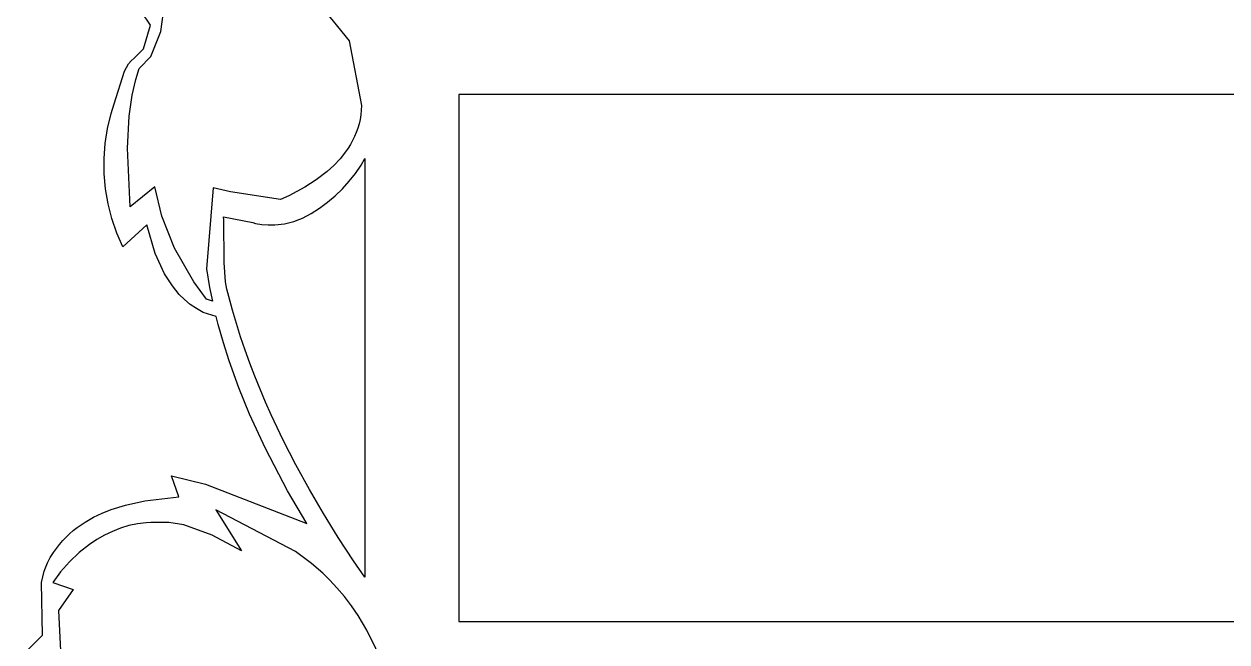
# Model space of a CAD drawing. Extents: x 1245 to 1830, y 1052 to 1456.
# Drawn here: x 1245 to 1427.6, y 1242.6 to 1336.4 of the extents above; entities that cross this region are included whole.
import ezdxf

# ---------------------------------------------------------------- set-up
doc = ezdxf.new("R2010")
doc.units = 0
doc.layers.add('color#3f3f3fff', color=1, linetype='CONTINUOUS')

msp = doc.modelspace()

# ---------------------------------------------------------------- linework, layer by layer
at = {"layer": 'color#3f3f3fff'}
for points in [[(1287.73, 1342.04), (1294.34, 1333.85), (1296.23, 1324.01), (1296.2, 1323.29), (1296.13, 1322.58), (1296.01, 1321.89), (1295.86, 1321.22), (1295.67, 1320.56), (1295.44, 1319.92), (1295.18, 1319.3), (1294.89, 1318.7), (1294.56, 1318.11), (1294.21, 1317.54), (1293.82, 1316.98), (1292.98, 1315.93), (1292.05, 1314.93), (1291.03, 1314.01), (1289.38, 1312.73), (1287.63, 1311.61), (1285.19, 1310.32), (1283.96, 1309.77), (1276.37, 1310.89), (1276.37, 1310.89), (1273.71, 1311.54), (1272.7, 1299.23), (1273.19, 1296.38), (1273.63, 1294.3), (1272.72, 1294.6), (1270.79, 1297.24), (1267.87, 1302.35), (1265.95, 1307.2), (1264.85, 1311.65), (1261.11, 1308.62), (1260.71, 1317.56), (1260.97, 1322.4), (1261.44, 1325.59), (1261.98, 1327.96), (1262.5, 1329.62), (1264.25, 1331.46), (1265.78, 1335.25), (1266.32, 1339.28)], [(1245.03, 1240.82), (1247.82, 1243.6), (1247.68, 1251.63), (1248.08, 1253.35), (1248.56, 1254.59), (1248.99, 1255.38), (1249.51, 1256.15), (1249.95, 1256.79), (1250.41, 1257.39), (1250.9, 1257.96), (1251.41, 1258.51), (1251.94, 1259.02), (1252.5, 1259.5), (1253.07, 1259.96), (1253.67, 1260.38), (1254.28, 1260.79), (1255.55, 1261.51), (1256.89, 1262.15), (1258.26, 1262.69), (1260.4, 1263.36), (1263.34, 1264), (1268.49, 1264.6), (1267.42, 1267.8), (1272.54, 1266.56), (1287.92, 1260.56), (1285.02, 1265.54), (1281.68, 1271.94), (1279.26, 1277.18), (1277.62, 1281.18), (1276.15, 1285.25), (1275.27, 1287.99), (1274.49, 1290.76), (1274.18, 1291.99), (1272.19, 1292.6), (1271.18, 1293.18), (1270.24, 1293.83), (1269.38, 1294.55), (1268.59, 1295.34), (1267.54, 1296.62), (1266.34, 1298.49), (1264.94, 1301.56), (1263.65, 1305.88), (1260.02, 1302.55), (1259.09, 1304.66), (1258.34, 1306.85), (1257.78, 1309.08), (1257.4, 1311.36), (1257.2, 1313.65), (1257.18, 1315.96), (1257.35, 1318.26), (1257.7, 1320.54), (1258.24, 1322.78), (1258.7, 1324.25), (1260.26, 1329.24), (1260.87, 1330.32), (1261.27, 1330.79), (1261.74, 1331.19), (1263.15, 1332.62), (1264.23, 1336.2), (1262.86, 1338.26)], [(1299.76, 1238.8), (1297.06, 1244.35), (1295.71, 1246.61), (1294.72, 1248.06), (1293.64, 1249.46), (1292.48, 1250.81), (1291.45, 1251.96), (1290.37, 1253.03), (1288.65, 1254.51), (1286.21, 1256.29), (1274.11, 1262.66), (1278.05, 1256.4), (1273.59, 1258.79), (1269.29, 1260.36), (1267.02, 1260.7), (1265.62, 1260.7), (1264.93, 1260.73), (1264.25, 1260.72), (1263.58, 1260.68), (1262.25, 1260.51), (1260.94, 1260.24), (1259.67, 1259.85), (1258.44, 1259.37), (1257.24, 1258.79), (1256.08, 1258.13), (1254.96, 1257.38), (1253.38, 1256.14), (1251.91, 1254.75), (1250.58, 1253.24), (1249.38, 1251.63), (1252.5, 1250.54), (1250.27, 1247.37), (1250.55, 1241.21)]]:
    msp.add_lwpolyline(points, dxfattribs=at)
for points in [[(1311.03, 1325.7), (1311.03, 1245.7), (1441.03, 1245.7), (1441.03, 1325.7), (1311.03, 1325.7)], [(1296.72, 1252.43), (1295.03, 1254.89), (1292.7, 1258.45), (1290.46, 1262.06), (1288.32, 1265.73), (1286.27, 1269.45), (1285.29, 1271.33), (1284.34, 1273.22), (1283.42, 1275.13), (1282.53, 1277.06), (1281.67, 1278.99), (1280.85, 1280.94), (1280.06, 1282.91), (1279.3, 1284.89), (1278.58, 1286.88), (1277.89, 1288.89), (1277.25, 1290.91), (1276.64, 1292.95), (1276.08, 1295), (1275.78, 1296.13), (1275.58, 1297.27), (1275.41, 1300.2), (1275.34, 1306.66), (1275.28, 1307.13), (1279.73, 1306.26), (1280.17, 1306.13), (1281.1, 1305.96), (1282.07, 1305.88), (1283.06, 1305.9), (1284.55, 1306.08), (1285.97, 1306.43), (1286.86, 1306.75), (1287.27, 1306.93), (1288.6, 1307.63), (1289.88, 1308.44), (1291.1, 1309.33), (1292.26, 1310.32), (1293.36, 1311.38), (1294.38, 1312.51), (1295.32, 1313.71), (1296.16, 1314.98), (1296.72, 1315.96), (1296.72, 1252.43)]]:
    msp.add_lwpolyline(points, close=True, dxfattribs=at)

doc.saveas('drawing.dxf')
